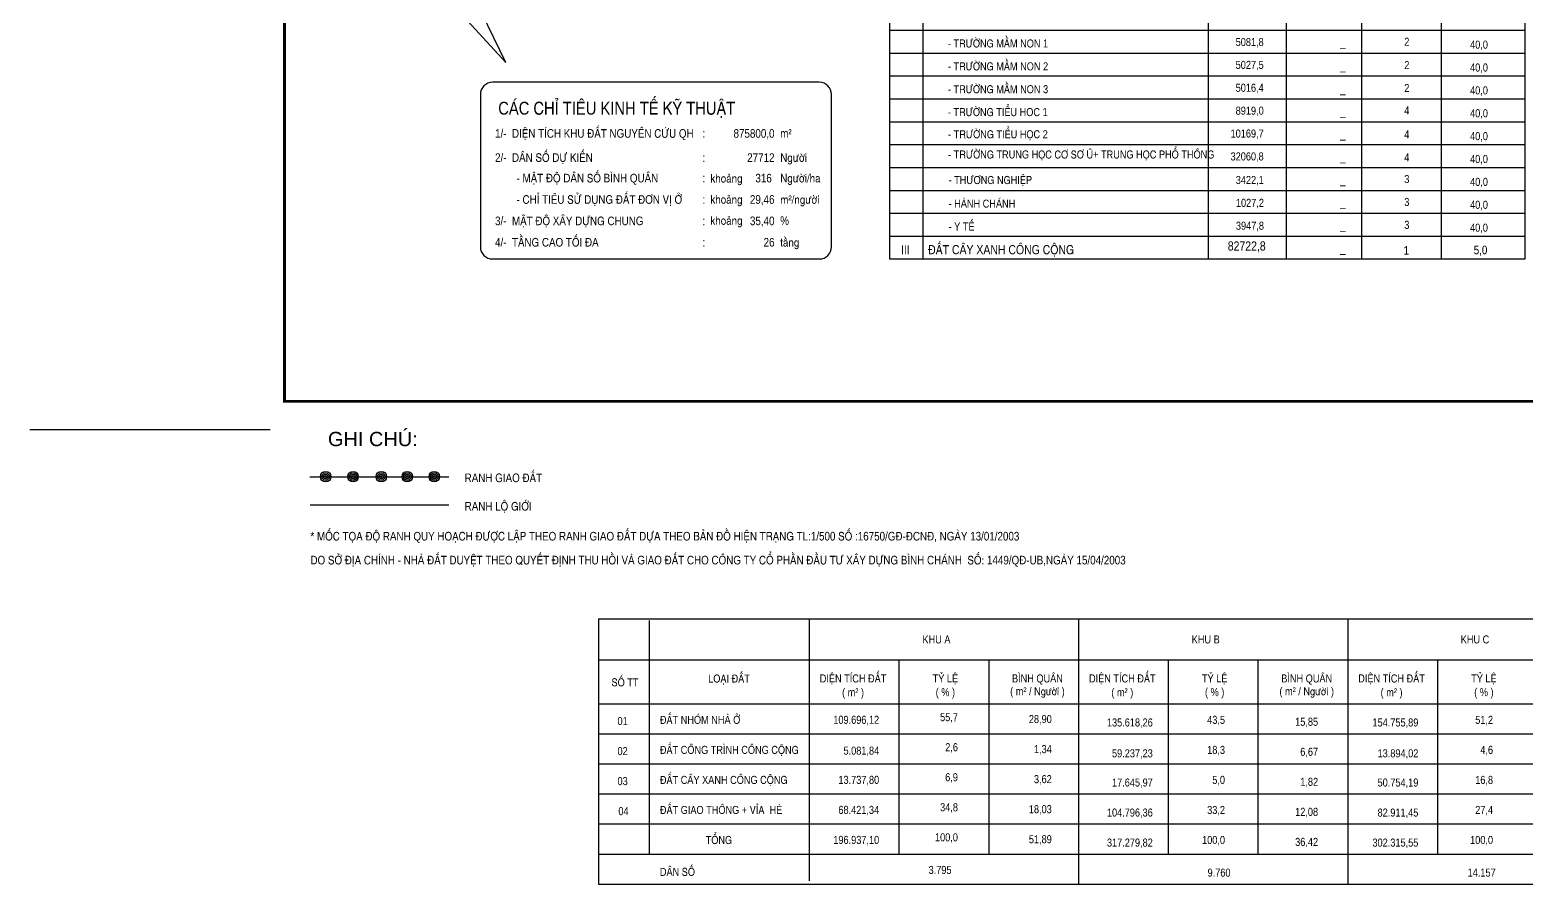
# Model space of a CAD drawing. Extents: x 597165 to 598689, y 1181586 to 1183364.
# Drawn here: x 597165 to 597688, y 1181586 to 1181884 of the extents above; entities that cross this region are included whole.
import ezdxf
from ezdxf.enums import TextEntityAlignment as Align

# ---------------------------------------------------------------- set-up
doc = ezdxf.new("R2010")
doc.units = 0
doc.header["$MEASUREMENT"] = 0
doc.linetypes.add('CENTER', pattern=[2, 1.25, -0.25, 0.25, -0.25])
for name, color, linetype in [('BLOCK-RANH', 2, 'CONTINUOUS'), ('DIM', 7, 'CONTINUOUS'), ('DTEXT', 7, 'CONTINUOUS'), ('KHUNG_TEN', 5, 'CONTINUOUS'), ('MOCRANH', 7, 'CONTINUOUS'), ('NET-LO-GIOI-DIEN-GIOI', 7, 'CENTER')]:
    doc.layers.add(name, color=color, linetype=linetype)
doc.styles.add('VHEL-B', font='VHELVEB.TTF')
doc.styles.add('VHEL-C-B', font='VHELVCB.TTF')
doc.styles.add('VHEL-C-R', font='VHELVCN.TTF')
doc.styles.add('VHELC-R', font='VHELVCN.TTF')

# ---------------------------------------------------------------- blocks, each defined once
blk = doc.blocks.new('BR')
at = {"layer": 'BLOCK-RANH'}
for radius in [1.83, 1.31, 0.788, 0.268]:
    blk.add_circle((0, 0), radius, dxfattribs=at)

msp = doc.modelspace()

# ---------------------------------------------------------------- linework, layer by layer
at = {"layer": 'DIM', "color": 4}
msp.add_lwpolyline([(597308.0665, 1181920.3753), (597312.4278, 1181893.1208), (597331.0923, 1181872.7868)], close=True, dxfattribs=at)
at = {"layer": 'DTEXT', "color": 5}
for p, q in [((597465.3123, 1181939.8144), (597465.3204, 1181804.1161)), ((597476.9978, 1181939.8091), (597477.0035, 1181804.1161)), ((597687.6639, 1181939.7989), (597687.6696, 1181804.1161)), ((597465.3178, 1181884.1161), (597687.6694, 1181884.1015)), ((597465.4489, 1181812.1161), (597687.7611, 1181812.1161)), ((597465.3204, 1181804.1161), (597687.7614, 1181804.1161)), ((597363.5391, 1181678.2861), (597363.5391, 1181585.5798)), ((597363.5391, 1181678.2861), (597478.1995, 1181678.2861)), ((597381.2655, 1181677.689), (597381.2655, 1181626.9827)), ((597437.2713, 1181678.2861), (597437.2713, 1181586.7481)), ((597478.1995, 1181678.2861), (597908.2959, 1181678.2861)), ((597531.4762, 1181678.2861), (597531.4762, 1181585.5798)), ((597625.6811, 1181678.2861), (597625.6811, 1181585.5798)), ((597363.5391, 1181663.9244), (597478.1995, 1181663.9244)), ((597478.1995, 1181663.9244), (597908.2959, 1181663.9244)), ((597381.2655, 1181626.9827), (597381.2655, 1181596.0798)), ((597363.5391, 1181585.5798), (597908.2959, 1181585.5798))]:
    msp.add_line(p, q, dxfattribs=at)
at = {"layer": 'DTEXT', "color": 3}
for p, q in [((597576.8367, 1181939.7804), (597576.8423, 1181804.1161)), ((597604.1175, 1181939.7804), (597604.1232, 1181804.1161)), ((597630.4509, 1181939.7494), (597630.4565, 1181804.1161)), ((597658.3976, 1181939.7989), (597658.4032, 1181804.1161)), ((597465.4485, 1181876.1161), (597687.7607, 1181876.1161)), ((597465.4485, 1181868.1161), (597687.7607, 1181868.1161)), ((597465.4482, 1181860.1161), (597687.7604, 1181860.1161)), ((597465.4488, 1181860.1161), (597687.761, 1181860.1161)), ((597465.4485, 1181852.1161), (597687.7607, 1181852.1161)), ((597465.4485, 1181844.1161), (597687.7607, 1181844.1161)), ((597465.4485, 1181836.1161), (597687.7607, 1181836.1161)), ((597465.4485, 1181828.1161), (597687.7607, 1181828.1161)), ((597465.4485, 1181820.1161), (597687.7607, 1181820.1161))]:
    msp.add_line(p, q, dxfattribs=at)
at = {"layer": 'DTEXT'}
for p, q in [((597468.6729, 1181663.9244), (597468.6729, 1181596.0798)), ((597500.0746, 1181663.9244), (597500.0746, 1181596.0798)), ((597562.8779, 1181663.9244), (597562.8779, 1181596.0798)), ((597594.2795, 1181663.9244), (597594.2795, 1181596.0798)), ((597657.0828, 1181663.9244), (597657.0828, 1181596.0798)), ((597363.5391, 1181648.5798), (597478.1995, 1181648.5798)), ((597478.1995, 1181648.5798), (597908.2959, 1181648.5798)), ((597478.1995, 1181648.5798), (597908.2959, 1181648.5798)), ((597363.5391, 1181638.0798), (597478.1995, 1181638.0798)), ((597478.1995, 1181638.0798), (597908.2959, 1181638.0798)), ((597363.5391, 1181627.5798), (597478.1995, 1181627.5798)), ((597363.5391, 1181627.5798), (597478.1995, 1181627.5798)), ((597478.1995, 1181627.5798), (597908.2959, 1181627.5798)), ((597363.5391, 1181617.0798), (597478.1995, 1181617.0798)), ((597478.1995, 1181617.0798), (597908.2959, 1181617.0798)), ((597363.5391, 1181606.5798), (597478.1995, 1181606.5798)), ((597478.1995, 1181606.5798), (597908.2959, 1181606.5798)), ((597363.5391, 1181596.0798), (597478.1995, 1181596.0798)), ((597478.1995, 1181596.0798), (597908.2959, 1181596.0798))]:
    msp.add_line(p, q, dxfattribs=at)
at = {"layer": 'DTEXT', "color": 3}
msp.add_lwpolyline([(597326.5075, 1181804.1161), (597440.7944, 1181804.1161, 0.41421356), (597445.0801, 1181808.4018), (597445.0801, 1181861.6014, 0.41421356), (597440.7944, 1181865.8871), (597326.5075, 1181865.8871, 0.41421356), (597322.2218, 1181861.6014), (597322.2218, 1181808.4018, 0.41421356)], format="xyb", close=True, dxfattribs=at)
at = {"layer": 'KHUNG_TEN'}
msp.add_line((597248.7231, 1181744.3668), (597164.6406, 1181744.3668), dxfattribs=at)
at = {"layer": 'KHUNG_TEN', "const_width": 1}
msp.add_lwpolyline([(597253.7231, 1183354.3668), (597253.7231, 1181754.3668), (598599.5681, 1181754.3668), (598599.5681, 1183354.3668)], close=True, dxfattribs=at)
at = {"layer": 'MOCRANH'}
msp.add_lwpolyline([(597262.5826, 1181728.0077), (597311.2441, 1181728.0077)], dxfattribs=at)
at = {"layer": 'NET-LO-GIOI-DIEN-GIOI', "color": 5, "ltscale": 20, "const_width": 0.5}
msp.add_lwpolyline([(597262.5826, 1181718.1409), (597311.2441, 1181718.1409)], dxfattribs=at)

# ---------------------------------------------------------------- block references
at = {"layer": 'MOCRANH'}
for p, rotation in [((597268.112, 1181728.0077), 24.96570872710766), ((597277.6957, 1181728.0077), 24.96570872710766), ((597287.5852, 1181728.0077), 24.96570872710767), ((597296.6622, 1181728.0077), 24.96570872710766), ((597306.1037, 1181728.0077), 24.96570872710766)]:
    msp.add_blockref('BR', p, dxfattribs=dict(at, rotation=rotation))

# ---------------------------------------------------------------- texts
at = {"layer": 'DTEXT'}
for s, height, style, p in [('- TRÖÔØNG MAÀM NON 1', 2.8, 'VHELC-R', (597485.7904, 1181878.0704)), ('- TRÖÔØNG MAÀM NON 2', 2.8, 'VHELC-R', (597485.7904, 1181870.0704)), ('- TRÖÔØNG MAÀM NON 3', 2.8, 'VHELC-R', (597485.7907, 1181862.0704)), ('- TRÖÔØNG TIEÅU HOC 1', 2.8, 'VHELC-R', (597485.7904, 1181854.0704)), ('1/-  DIEÄN TÍCH KHU ÑAÁT NGUYEÂN CÖÙU QH', 3, 'VHELC-R', (597327.3771, 1181846.5085)), ('m²', 3, 'VHELC-R', (597427.1369, 1181846.5085)), ('- TRÖÔØNG TIEÅU HOÏC 2', 2.8, 'VHELC-R', (597485.8643, 1181846.3168)), ('2/-  DAÂN SOÁ DÖÏ KIEÁN', 3, 'VHELC-R', (597327.3771, 1181838.0643)), ('- TRÖÔØNG TRUNG HOÏC CÔ SÔ Û+ TRUNG HOÏC PHOÅ THOÂNG', 2.8, 'VHELC-R', (597485.8643, 1181839.2505)), ('Ngöôøi', 3, 'VHELC-R', (597427.1369, 1181838.0643)), ('- MAÄT ÑOÄ DAÂN SOÁ BÌNH QUAÂN', 3, 'VHELC-R', (597334.8849, 1181830.891)), ('Ngöôøi/ha', 3, 'VHELC-R', (597427.1369, 1181830.891)), ('- THÖÔNG NGHIEÄP', 2.8, 'VHELC-R', (597486.0488, 1181830.3168)), ('- CHÆ TIEÂU SÖÛ DUÏNG ÑAÁT ÑÔN VÒ ÔÛ', 3, 'VHELC-R', (597334.8849, 1181823.4118)), ('m²/ngöôøi', 3, 'VHELC-R', (597427.1369, 1181823.4118)), ('- HAØNH CHAÙNH', 2.8, 'VHELC-R', (597486.0385, 1181822.0704)), ('3/-  MAÄT ÑOÄ XAÂY DÖÏNG CHUNG', 3, 'VHELC-R', (597327.3771, 1181815.9326)), ('%', 3, 'VHELC-R', (597427.1369, 1181816.0281)), ('- Y TEÁ', 2.8, 'VHELC-R', (597486.0385, 1181814.0704)), ('4/-  TAÀNG CAO TOÁI ÑA ', 3, 'VHELC-R', (597327.3771, 1181808.4534)), ('taàng', 3, 'VHELC-R', (597427.1369, 1181808.4534)), ('ÑAÁT CAÂY XANH COÂNG COÄNG', 3.2, 'VHEL-C-B', (597478.8932, 1181805.7787)), ('GHI CHUÙ:', 5, 'VHEL-B', (597268.9005, 1181738.674)), ('RANH GIAO ÑAÁT', 3, 'VHELC-R', (597316.7296, 1181726.1068)), ('RANH LOÄ GIÔÙI', 3, 'VHELC-R', (597316.7296, 1181716.1611)), ('* MOÁC TOÏA ÑOÄ RANH QUY HOAÏCH ÑÖÔÏC LAÄP THEO RANH GIAO ÑAÁT DÖÏA THEO BAÛN ÑOÀ HIEÄN TRAÏNG TL:1/500 SOÁ :16750/GÑ-ÑCNÑ, NGAØY 13/01/2003', 3, 'VHELC-R', (597262.7959, 1181705.6944)), ('DO SÔÛ ÑÒA CHÍNH - NHAØ ÑAÁT DUYEÄT THEO QUYEÁT ÑÒNH THU HOÀI VAØ GIAO ÑAÁT CHO COÂNG TY COÅ PHAÀN ÑAÀU TÖ XAÂY DÖÏNG BÌNH CHAÙNH  SOÁ: 1449/QÑ-UB,NGAØY 15/04/2003', 3, 'VHELC-R', (597262.7959, 1181697.3366)), ('ÑAÁT NHOÙM NHAØ ÔÛ', 2.8, 'VHELC-R', (597385.0384, 1181641.5899)), ('ÑAÁT COÂNG TRÌNH COÂNG COÄNG', 2.8, 'VHELC-R', (597385.0384, 1181631.0899)), ('ÑAÁT CAÂY XANH COÂNG COÄNG', 2.8, 'VHELC-R', (597385.0384, 1181620.5899)), ('ÑAÁT GIAO THOÂNG + VÆA  HEØ', 2.8, 'VHELC-R', (597385.0384, 1181610.0899)), ('TOÅNG', 2.8, 'VHELC-R', (597401.0771, 1181599.5899)), ('DAÂN SOÁ', 2.8, 'VHELC-R', (597385.0384, 1181588.4406))]:
    msp.add_text(s, height=height, dxfattribs=dict(at, style=style)).set_placement(p)
for s, height, style, p in [('5081,8', 2.8, 'VHELC-R', (597596.2914, 1181878.5734)), ('2', 2.8, 'VHEL-C-R', (597647.2494, 1181878.6488)), ('40,0', 2.8, 'VHEL-C-R', (597674.7389, 1181877.6527)), ('_', 3, 'VHEL-C-R', (597624.9317, 1181878.3892)), ('5027,5', 2.8, 'VHELC-R', (597596.2914, 1181870.5734)), ('_', 3, 'VHEL-C-R', (597624.925, 1181870.2167)), ('2', 2.8, 'VHEL-C-R', (597647.2498, 1181870.5029)), ('40,0', 2.8, 'VHEL-C-R', (597674.7368, 1181869.6654)), ('5016,4', 2.8, 'VHELC-R', (597596.2914, 1181862.5734)), ('2', 2.8, 'VHEL-C-R', (597647.2498, 1181862.5029)), ('40,0', 2.8, 'VHEL-C-R', (597674.7361, 1181861.6654)), ('_', 3, 'VHEL-C-R', (597624.925, 1181862.2167)), ('8919,0', 2.8, 'VHELC-R', (597596.2914, 1181854.5734)), ('_', 3, 'VHEL-C-R', (597624.9275, 1181854.4001)), ('4', 2.8, 'VHEL-C-R', (597647.2502, 1181854.6615)), ('40,0', 2.8, 'VHEL-C-R', (597674.7368, 1181853.6654)), ('875800,0', 3, 'VHELC-R', (597425.1425, 1181846.5085)), ('10169,7', 2.8, 'VHELC-R', (597596.2914, 1181846.5734)), ('4', 2.8, 'VHEL-C-R', (597647.2483, 1181846.2581)), ('40,0', 2.8, 'VHEL-C-R', (597674.7368, 1181845.6654)), ('_', 3, 'VHEL-C-R', (597624.9275, 1181846.4001)), ('27712', 3, 'VHELC-R', (597425.1425, 1181838.0643)), ('32060,8', 2.8, 'VHELC-R', (597596.2914, 1181838.5734)), ('_', 3, 'VHEL-C-R', (597624.9275, 1181838.4001)), ('4', 2.8, 'VHEL-C-R', (597647.2512, 1181838.2581)), ('40,0', 2.8, 'VHEL-C-R', (597674.7372, 1181837.6654)), ('khoaûng', 3, 'VHELC-R', (597413.9461, 1181830.8232)), ('316 ', 3, 'VHELC-R', (597425.1425, 1181830.891)), ('3422,1', 2.8, 'VHELC-R', (597596.3283, 1181830.3421)), ('3', 2.8, 'VHEL-C-R', (597647.2534, 1181830.6615)), ('40,0', 2.8, 'VHEL-C-R', (597674.7375, 1181829.6654)), ('_', 3, 'VHEL-C-R', (597624.9264, 1181830.4001)), ('khoaûng', 3, 'VHELC-R', (597413.9461, 1181823.4513)), ('29,46', 3, 'VHELC-R', (597425.1425, 1181823.4118)), ('1027,2', 2.8, 'VHELC-R', (597596.3748, 1181822.3421)), ('_', 3, 'VHEL-C-R', (597624.9267, 1181822.4001)), ('3', 2.8, 'VHEL-C-R', (597647.2502, 1181822.6615)), ('40,0', 2.8, 'VHEL-C-R', (597674.7379, 1181821.6654)), ('khoaûng', 3, 'VHELC-R', (597413.9461, 1181816.0795)), ('35,40', 3, 'VHELC-R', (597425.1425, 1181815.9326)), ('3947,8', 2.8, 'VHELC-R', (597596.3748, 1181814.3421)), ('3', 2.8, 'VHEL-C-R', (597647.2541, 1181814.6615)), ('40,0', 2.8, 'VHEL-C-R', (597674.7382, 1181813.6654)), ('26', 3, 'VHELC-R', (597425.1425, 1181808.4534)), ('_', 3, 'VHEL-C-R', (597624.9271, 1181814.4001)), ('82722,8', 3.2, 'VHELC-R', (597596.9772, 1181807.0651)), ('_', 3, 'VHEL-C-R', (597624.9275, 1181806.4001)), ('1', 3, 'VHEL-C-R', (597647.1275, 1181805.6336)), ('5,0', 3, 'VHEL-C-R', (597674.5455, 1181805.7632)), ('109.696,12', 2.8, 'VHELC-R', (597461.7625, 1181641.612)), ('55,7', 2.8, 'VHELC-R', (597489.3149, 1181642.5244)), ('28,90', 2.8, 'VHELC-R', (597522.1493, 1181641.8599)), ('135.618,26', 2.8, 'VHELC-R', (597557.4853, 1181640.6775)), ('43,5', 2.8, 'VHELC-R', (597582.7595, 1181641.5899)), ('15,85', 2.8, 'VHELC-R', (597615.321, 1181640.9254)), ('154.755,89', 2.8, 'VHELC-R', (597650.3947, 1181640.6775)), ('51,2', 2.8, 'VHELC-R', (597676.5325, 1181641.5899)), ('5.081,84', 2.8, 'VHELC-R', (597461.7625, 1181630.8279)), ('2,6', 2.8, 'VHELC-R', (597489.3149, 1181632.0244)), ('1,34', 2.8, 'VHELC-R', (597522.1493, 1181631.3599)), ('18,3', 2.8, 'VHELC-R', (597582.7595, 1181631.0899)), ('6,67', 2.8, 'VHELC-R', (597615.321, 1181630.4254)), ('4,6', 2.8, 'VHELC-R', (597676.5325, 1181631.0899)), ('59.237,23', 2.8, 'VHELC-R', (597557.4853, 1181629.8934)), ('13.894,02', 2.8, 'VHELC-R', (597650.3947, 1181629.8934)), ('13.737,80', 2.8, 'VHELC-R', (597461.7625, 1181620.612)), ('6,9', 2.8, 'VHELC-R', (597489.3149, 1181621.5244)), ('3,62', 2.8, 'VHELC-R', (597522.1493, 1181620.8599)), ('17.645,97', 2.8, 'VHELC-R', (597557.4853, 1181619.6775)), ('5,0', 2.8, 'VHELC-R', (597582.7595, 1181620.5899)), ('1,82', 2.8, 'VHELC-R', (597615.321, 1181619.9254)), ('50.754,19', 2.8, 'VHELC-R', (597650.3947, 1181619.6775)), ('16,8', 2.8, 'VHELC-R', (597676.5325, 1181620.5899)), ('68.421,34', 2.8, 'VHELC-R', (597461.7625, 1181610.112)), ('34,8', 2.8, 'VHELC-R', (597489.3149, 1181611.0244)), ('18,03', 2.8, 'VHELC-R', (597522.1493, 1181610.3599)), ('33,2', 2.8, 'VHELC-R', (597582.7595, 1181610.0899)), ('12,08', 2.8, 'VHELC-R', (597615.321, 1181609.4254)), ('27,4', 2.8, 'VHELC-R', (597676.5325, 1181610.0899)), ('104.796,36', 2.8, 'VHELC-R', (597557.4853, 1181609.1775)), ('82.911,45', 2.8, 'VHELC-R', (597650.3947, 1181609.1775)), ('196.937,10', 2.8, 'VHELC-R', (597461.7625, 1181599.612)), ('100,0', 2.8, 'VHELC-R', (597489.3149, 1181600.5244)), ('51,89', 2.8, 'VHELC-R', (597522.1493, 1181599.8599)), ('100,0', 2.8, 'VHELC-R', (597582.7595, 1181599.5899)), ('36,42', 2.8, 'VHELC-R', (597615.321, 1181598.9254)), ('100,0', 2.8, 'VHELC-R', (597676.5325, 1181599.5899)), ('317.279,82', 2.8, 'VHELC-R', (597557.4853, 1181598.6775)), ('302.315,55', 2.8, 'VHELC-R', (597650.3947, 1181598.6775)), ('3.795', 2.8, 'VHELC-R', (597487.0772, 1181589.112)), ('9.760', 2.8, 'VHELC-R', (597584.6863, 1181588.1775)), ('14.157', 2.8, 'VHELC-R', (597677.4427, 1181588.1775))]:
    msp.add_text(s, height=height, dxfattribs=dict(at, style=style)).set_placement(p, align=Align.RIGHT)
for s, height, style, p in [('CAÙC CHÆ TIEÂU KINH TEÁ KYÕ THUAÄT', 4.5, 'VHELC-R', (597369.9441, 1181854.5757)), (':', 3, 'VHELC-R', (597400.4357, 1181846.5085)), (':', 3, 'VHELC-R', (597400.4357, 1181838.0643)), (':', 3, 'VHELC-R', (597400.4357, 1181830.891)), (':', 3, 'VHELC-R', (597400.4357, 1181823.4118)), (':', 3, 'VHELC-R', (597400.4357, 1181815.9326)), (':', 3, 'VHELC-R', (597400.4357, 1181808.4534)), ('III', 3.2, 'VHEL-C-B', (597470.9115, 1181805.7241)), ('KHU A', 2.8, 'VHELC-R', (597481.7992, 1181669.7106)), ('KHU B', 2.8, 'VHELC-R', (597576.0041, 1181669.7106)), ('KHU C', 2.8, 'VHELC-R', (597670.209, 1181669.7106)), ('LOAÏI ÑAÁT', 2.8, 'VHELC-R', (597409.2273, 1181656.0346)), ('DIEÄN TÍCH ÑAÁT', 2.8, 'VHELC-R', (597452.6188, 1181656.0669)), ('TYÛ LEÄ', 2.8, 'VHELC-R', (597484.9217, 1181656.0669)), ('BÌNH QUAÂN', 2.8, 'VHELC-R', (597517.1307, 1181656.0669)), ('DIEÄN TÍCH ÑAÁT', 2.8, 'VHELC-R', (597546.8237, 1181656.0669)), ('TYÛ LEÄ', 2.8, 'VHELC-R', (597579.1266, 1181656.0669)), ('BÌNH QUAÂN', 2.8, 'VHELC-R', (597611.3356, 1181656.0669)), ('DIEÄN TÍCH ÑAÁT', 2.8, 'VHELC-R', (597641.0286, 1181656.0669)), ('TYÛ LEÄ', 2.8, 'VHELC-R', (597673.3316, 1181656.0669)), ('SOÁ TT', 2.8, 'VHELC-R', (597372.8357, 1181654.7134)), ('( m² )', 2.8, 'VHELC-R', (597452.6188, 1181651.2057)), ('( % )', 2.8, 'VHELC-R', (597484.9217, 1181651.2808)), ('( m² / Ngöôøi )', 2.8, 'VHELC-R', (597517.1307, 1181651.5676)), ('( m² )', 2.8, 'VHELC-R', (597546.8237, 1181651.2057)), ('( % )', 2.8, 'VHELC-R', (597579.1266, 1181651.2808)), ('( m² / Ngöôøi )', 2.8, 'VHELC-R', (597611.3356, 1181651.5676)), ('( m² )', 2.8, 'VHELC-R', (597641.0286, 1181651.2057)), ('( % )', 2.8, 'VHELC-R', (597673.3316, 1181651.2808)), (' 01', 2.8, 'VHELC-R', (597371.5599, 1181641.1709)), (' 02', 2.8, 'VHELC-R', (597371.5599, 1181630.6709)), (' 03', 2.8, 'VHELC-R', (597371.5599, 1181620.1709)), ('04', 2.8, 'VHELC-R', (597372.2942, 1181609.6709))]:
    msp.add_text(s, height=height, dxfattribs=dict(at, style=style)).set_placement(p, align=Align.CENTER)

doc.saveas('drawing.dxf')
